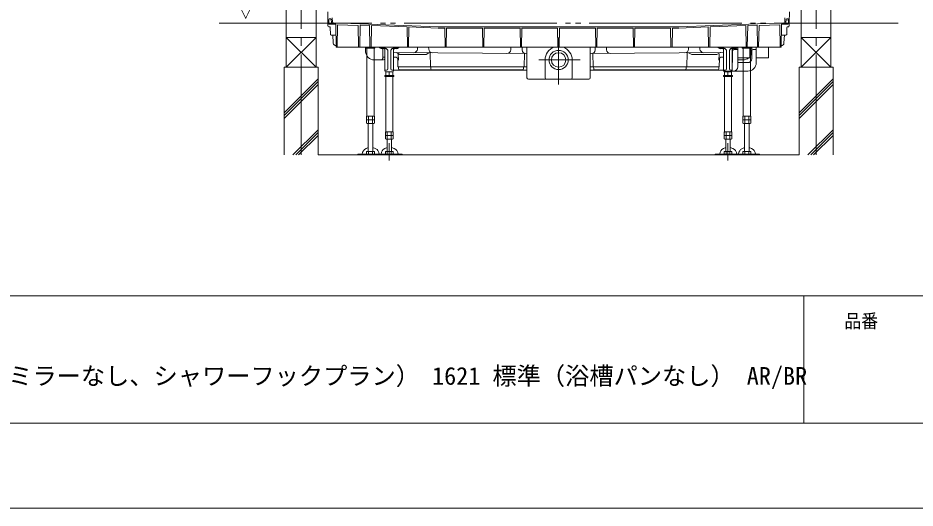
# Model space of a CAD drawing. Units: millimetres on the paper. Extents: x -305 to 305, y -152 to 152.
# Drawn here: x -163.6 to -57.9, y -148.5 to -90.8 of the extents above; entities that cross this region are included whole.
import ezdxf
from ezdxf.enums import TextEntityAlignment as Align

# ---------------------------------------------------------------- set-up
doc = ezdxf.new("R2010")
doc.units = ezdxf.units.MM
doc.linetypes.add('LONG_CHAIN', pattern=[21, 18, -1, 1, -1])
doc.linetypes.add('LONG_DOUBLE_CHAIN', pattern=[21.8, 18, -1, 0.6, -0.6, 0.6, -1])
for name, color, linetype, lineweight in [('0-0_0', 7, 'Continuous', 9), ('0-1_VIEW0001', 7, 'Continuous', 9), ('0-3_1図面枠', 7, 'Continuous', 9), ('0-4_図面枠', 3, 'Continuous', 9), ('0-5_DEFPOINTS', 7, 'Continuous', 9)]:
    doc.layers.add(name, color=color, linetype=linetype, lineweight=lineweight)
doc.styles.add('ＭＳ ゴシック', font='')
doc.styles.get('ＭＳ ゴシック').set_extended_font_data('MS Gothic')

msp = doc.modelspace()

# ---------------------------------------------------------------- linework, layer by layer
at = {"layer": '0-0_0'}
msp.add_line((-71.017, -123.498), (-71.017, -138.498), dxfattribs=at)
at = {"layer": '0-1_VIEW0001'}
for p, q in [((-132.008, -11.053), (-132.008, -96.553)), ((-128.508, -11.053), (-128.508, -96.553)), ((-71.341, -11.053), (-71.341, -96.553)), ((-67.841, -11.053), (-67.841, -96.553)), ((-127.125, -90.02), (-127.102, -91.287)), ((-126.919, -90.853), (-126.813, -90.853)), ((-126.588, -90.751), (-126.566, -91.264)), ((-73.261, -90.751), (-73.283, -91.264)), ((-72.93, -90.853), (-73.036, -90.853)), ((-72.725, -90.02), (-72.747, -91.287)), ((-127.102, -91.287), (-126.995, -91.287)), ((-127.095, -91.689), (-127.102, -91.287)), ((-127.037, -91.404), (-127.058, -91.287)), ((-126.995, -91.287), (-126.986, -90.918)), ((-126.995, -91.787), (-126.925, -91.787)), ((-126.939, -91.487), (-126.552, -91.487)), ((-126.811, -92.689), (-126.825, -91.885)), ((-126.699, -91.28), (-126.713, -90.949)), ((-126.441, -91.36), (-126.468, -91.359)), ((-126.466, -91.503), (-126.191, -91.503)), ((-126.441, -91.324), (-126.441, -91.36)), ((-126.441, -91.324), (-114.101, -91.786)), ((-125.972, -91.552), (-126.018, -94.187)), ((-125.972, -91.552), (-123.532, -91.643)), ((-123.532, -91.643), (-123.488, -94.187)), ((-123.316, -91.601), (-123.361, -94.187)), ((-123.316, -91.601), (-122.199, -91.643)), ((-122.199, -91.643), (-122.155, -94.187)), ((-121.984, -91.651), (-122.028, -94.187)), ((-121.984, -91.651), (-117.763, -91.809)), ((-117.763, -91.809), (-117.721, -94.187)), ((-117.553, -91.817), (-117.595, -94.187)), ((-117.553, -91.817), (-114.104, -91.946)), ((-114.104, -91.946), (-113.327, -91.946)), ((-114.101, -91.786), (-99.925, -91.786)), ((-113.327, -91.946), (-113.288, -94.187)), ((-113.122, -91.946), (-113.161, -94.187)), ((-113.122, -91.946), (-108.894, -91.946)), ((-108.894, -91.946), (-108.855, -94.187)), ((-108.689, -91.946), (-108.728, -94.187)), ((-108.689, -91.946), (-104.46, -91.946)), ((-104.46, -91.946), (-104.421, -94.187)), ((-104.255, -91.946), (-104.295, -94.187)), ((-104.255, -91.946), (-100.044, -91.946)), ((-100.044, -91.946), (-100.005, -94.187)), ((-85.748, -91.786), (-99.925, -91.786)), ((-99.805, -91.946), (-99.845, -94.187)), ((-95.594, -91.946), (-99.805, -91.946)), ((-95.594, -91.946), (-95.555, -94.187)), ((-95.389, -91.946), (-95.428, -94.187)), ((-91.16, -91.946), (-95.389, -91.946)), ((-91.16, -91.946), (-91.121, -94.187)), ((-90.955, -91.946), (-90.995, -94.187)), ((-86.727, -91.946), (-90.955, -91.946)), ((-86.727, -91.946), (-86.688, -94.187)), ((-86.522, -91.946), (-86.561, -94.187)), ((-85.745, -91.946), (-86.522, -91.946)), ((-73.408, -91.324), (-85.748, -91.786)), ((-82.296, -91.817), (-85.745, -91.946)), ((-82.296, -91.817), (-82.255, -94.187)), ((-82.086, -91.809), (-82.128, -94.187)), ((-77.865, -91.651), (-82.086, -91.809)), ((-77.865, -91.651), (-77.821, -94.187)), ((-77.65, -91.643), (-77.695, -94.187)), ((-76.533, -91.601), (-77.65, -91.643)), ((-76.533, -91.601), (-76.488, -94.187)), ((-76.317, -91.643), (-76.361, -94.187)), ((-73.877, -91.552), (-76.317, -91.643)), ((-73.877, -91.552), (-73.831, -94.187)), ((-73.658, -91.503), (-73.705, -94.187)), ((-73.383, -91.503), (-73.658, -91.503)), ((-73.408, -91.324), (-73.408, -91.36)), ((-73.408, -91.36), (-73.381, -91.359)), ((-72.91, -91.487), (-73.297, -91.487)), ((-73.15, -91.28), (-73.136, -90.949)), ((-73.038, -92.689), (-73.024, -91.885)), ((-72.854, -91.787), (-72.924, -91.787)), ((-72.854, -91.287), (-72.863, -90.918)), ((-72.747, -91.287), (-72.854, -91.287)), ((-72.812, -91.404), (-72.791, -91.287)), ((-72.754, -91.689), (-72.747, -91.287)), ((-126.711, -92.787), (-126.169, -92.787)), ((-126.523, -92.787), (-126.475, -93.7)), ((-73.138, -92.787), (-73.68, -92.787)), ((-73.327, -92.787), (-73.374, -93.7)), ((-132.008, -93.053), (-128.508, -96.553)), ((-128.508, -93.053), (-132.008, -96.553)), ((-128.508, -93.053), (-132.007, -93.053)), ((-67.841, -93.053), (-71.341, -96.553)), ((-67.841, -93.053), (-71.341, -93.053)), ((-71.341, -93.053), (-67.841, -96.553)), ((-122.686, -94.187), (-122.658, -94.739)), ((-121.015, -94.253), (-121.015, -94.187)), ((-120.431, -94.253), (-121.015, -94.253)), ((-120.878, -94.311), (-120.883, -94.253)), ((-120.654, -95.525), (-120.624, -94.376)), ((-120.396, -94.436), (-120.539, -94.292)), ((-120.538, -94.311), (-120.533, -94.253)), ((-120.381, -96.97), (-120.381, -94.303)), ((-120.256, -94.353), (-120.381, -94.353)), ((-120.315, -94.353), (-120.315, -94.303)), ((-120.185, -94.383), (-120.077, -94.491)), ((-120.048, -96.753), (-120.048, -94.562)), ((-119.701, -96.753), (-119.701, -94.562)), ((-119.672, -94.491), (-119.564, -94.383)), ((-119.493, -94.353), (-119.368, -94.353)), ((-119.435, -94.353), (-119.435, -94.303)), ((-119.368, -96.97), (-119.368, -94.303)), ((-103.658, -94.957), (-119.368, -94.826)), ((-119.353, -94.436), (-119.21, -94.292)), ((-118.735, -94.253), (-119.318, -94.253)), ((-119.211, -94.311), (-119.216, -94.253)), ((-119.008, -94.829), (-118.636, -95.043)), ((-118.871, -94.311), (-118.866, -94.253)), ((-118.824, -95.034), (-118.806, -95.743)), ((-118.735, -94.253), (-118.735, -94.187)), ((-116.568, -94.415), (-116.563, -94.187)), ((-115.231, -94.435), (-115.237, -94.187)), ((-115.061, -94.861), (-115.018, -96.52)), ((-105.57, -94.507), (-105.563, -94.187)), ((-104.228, -94.527), (-104.237, -94.187)), ((-103.957, -94.954), (-103.998, -96.52)), ((-103.658, -94.187), (-103.658, -97.794)), ((-73.705, -94.187), (-99.925, -94.187)), ((-96.191, -94.187), (-96.191, -97.794)), ((-96.191, -94.957), (-80.481, -94.826)), ((-95.892, -94.954), (-95.851, -96.52)), ((-95.621, -94.527), (-95.612, -94.187)), ((-94.279, -94.507), (-94.286, -94.187)), ((-84.788, -94.861), (-84.831, -96.52)), ((-84.62, -94.86), (-84.38, -94.999)), ((-84.618, -94.435), (-84.612, -94.187)), ((-84.213, -95.043), (-81.303, -95.043)), ((-83.281, -94.415), (-83.286, -94.187)), ((-80.841, -94.829), (-81.136, -94.999)), ((-81.115, -94.253), (-81.115, -94.187)), ((-80.531, -94.253), (-81.115, -94.253)), ((-81.025, -95.034), (-81.043, -95.743)), ((-80.978, -94.311), (-80.983, -94.253)), ((-80.87, -94.828), (-80.886, -94.828)), ((-80.496, -94.436), (-80.639, -94.292)), ((-80.638, -94.311), (-80.633, -94.253)), ((-80.481, -96.97), (-80.481, -94.303)), ((-80.356, -94.353), (-80.481, -94.353)), ((-80.415, -94.353), (-80.415, -94.303)), ((-80.285, -94.383), (-80.177, -94.491)), ((-80.148, -96.753), (-80.148, -94.562)), ((-79.801, -96.753), (-79.801, -94.562)), ((-79.772, -94.491), (-79.664, -94.383)), ((-79.593, -94.353), (-79.468, -94.353)), ((-79.535, -94.353), (-79.535, -94.303)), ((-79.468, -96.97), (-79.468, -94.303)), ((-79.453, -94.436), (-79.31, -94.292)), ((-79.425, -94.62), (-79.425, -96.02)), ((-78.835, -94.253), (-79.418, -94.253)), ((-79.311, -94.311), (-79.316, -94.253)), ((-78.808, -94.453), (-79.258, -94.453)), ((-78.971, -94.311), (-78.966, -94.253)), ((-78.835, -94.253), (-78.835, -94.187)), ((-78.808, -94.187), (-78.808, -96.52)), ((-77.385, -94.187), (-77.385, -95.453)), ((-77.163, -94.187), (-77.192, -94.739)), ((-77.175, -94.62), (-77.175, -95.553)), ((-76.641, -94.453), (-77.008, -94.453)), ((-76.641, -94.187), (-76.641, -95.453)), ((-75.218, -94.187), (-75.218, -95.453)), ((-121.659, -95.687), (-120.57, -95.687)), ((-120.381, -95.353), (-120.649, -95.353)), ((-120.404, -95.525), (-120.399, -95.353)), ((-119.206, -95.353), (-119.368, -95.353)), ((-118.877, -95.525), (-118.851, -96.52)), ((-101.525, -95.701), (-101.525, -97.794)), ((-98.325, -95.701), (-98.325, -97.794)), ((-80.972, -95.525), (-80.998, -96.52)), ((-80.643, -95.353), (-80.481, -95.353)), ((-79.468, -96.02), (-79.425, -96.02)), ((-77.385, -95.453), (-78.808, -95.453)), ((-78.19, -95.687), (-78.808, -95.687)), ((-77.641, -96.02), (-78.808, -96.02)), ((-75.218, -95.453), (-76.641, -95.453)), ((-76.641, -95.453), (-76.641, -96.02)), ((-128.258, -96.553), (-132.258, -96.553)), ((-132.258, -96.553), (-132.258, -106.887)), ((-128.258, -96.553), (-128.258, -106.887)), ((-120.215, -96.92), (-120.381, -96.92)), ((-120.275, -97.54), (-120.275, -97.087)), ((-119.485, -97.087), (-120.265, -97.087)), ((-119.875, -97.54), (-119.875, -97.087)), ((-119.535, -96.92), (-119.368, -96.92)), ((-119.475, -97.54), (-119.475, -97.087)), ((-119.368, -96.92), (-103.658, -96.92)), ((-118.851, -96.52), (-103.658, -96.52)), ((-118.794, -96.756), (-118.8, -96.52)), ((-118.694, -96.853), (-104.155, -96.853)), ((-114.96, -96.756), (-114.967, -96.52)), ((-104.055, -96.756), (-104.049, -96.52)), ((-80.998, -96.52), (-96.191, -96.52)), ((-80.481, -96.92), (-96.191, -96.92)), ((-95.794, -96.756), (-95.8, -96.52)), ((-81.155, -96.853), (-95.694, -96.853)), ((-84.889, -96.756), (-84.882, -96.52)), ((-81.055, -96.756), (-81.049, -96.52)), ((-80.315, -96.92), (-80.481, -96.92)), ((-80.415, -96.97), (-80.415, -96.92)), ((-80.375, -97.54), (-80.375, -97.087)), ((-79.583, -97.02), (-80.365, -97.02)), ((-79.585, -97.087), (-80.365, -97.087)), ((-79.975, -97.54), (-79.975, -97.087)), ((-79.635, -96.92), (-79.468, -96.92)), ((-79.575, -97.54), (-79.575, -97.087)), ((-79.535, -96.97), (-79.535, -96.92)), ((-79.479, -97.02), (-79.308, -97.02)), ((-79.308, -97.02), (-77.641, -97.02)), ((-67.591, -96.553), (-71.591, -96.553)), ((-71.591, -96.553), (-71.591, -106.887)), ((-67.591, -96.553), (-67.591, -106.887)), ((-132.258, -101.923), (-128.258, -97.923)), ((-132.258, -102.256), (-128.258, -98.256)), ((-119.341, -97.54), (-120.408, -97.54)), ((-120.408, -97.54), (-120.408, -97.64)), ((-119.341, -97.64), (-120.408, -97.64)), ((-120.298, -97.64), (-120.298, -104.173)), ((-119.451, -97.64), (-119.451, -104.173)), ((-119.341, -97.54), (-119.341, -97.64)), ((-96.358, -97.961), (-103.491, -97.961)), ((-79.441, -97.54), (-80.508, -97.54)), ((-80.508, -97.54), (-80.508, -97.64)), ((-79.441, -97.64), (-80.508, -97.64)), ((-80.398, -97.64), (-80.398, -104.173)), ((-79.551, -97.64), (-79.551, -104.173)), ((-79.441, -97.54), (-79.441, -97.64)), ((-71.591, -101.923), (-67.591, -97.923)), ((-71.591, -102.256), (-67.591, -98.256)), ((-132.258, -102.59), (-128.258, -98.59)), ((-71.591, -102.59), (-67.591, -98.59)), ((-131.222, -106.887), (-128.258, -103.922)), ((-130.889, -106.887), (-128.258, -104.256)), ((-130.556, -106.887), (-128.258, -104.589)), ((-120.336, -104.173), (-119.413, -104.173)), ((-120.336, -104.173), (-120.336, -104.995)), ((-120.336, -104.607), (-119.413, -104.607)), ((-120.258, -104.273), (-120.248, -104.273)), ((-120.105, -104.173), (-120.105, -105.04)), ((-119.644, -104.173), (-119.644, -105.04)), ((-119.413, -104.173), (-119.413, -104.995)), ((-80.436, -104.173), (-80.436, -104.995)), ((-80.436, -104.173), (-79.513, -104.173)), ((-80.436, -104.607), (-79.513, -104.607)), ((-80.358, -104.273), (-80.348, -104.273)), ((-80.205, -104.173), (-80.205, -105.04)), ((-79.744, -104.173), (-79.744, -105.04)), ((-79.513, -104.173), (-79.513, -104.995)), ((-70.556, -106.887), (-67.591, -103.922)), ((-70.222, -106.887), (-67.591, -104.256)), ((-69.889, -106.887), (-67.591, -104.589)), ((-120.258, -105.04), (-120.336, -104.995)), ((-120.258, -105.04), (-119.491, -105.04)), ((-120.141, -105.04), (-120.141, -106.477)), ((-119.608, -106.477), (-119.608, -105.04)), ((-119.413, -104.995), (-119.491, -105.04)), ((-80.358, -105.04), (-80.436, -104.995)), ((-80.358, -105.04), (-79.591, -105.04)), ((-80.241, -105.04), (-80.241, -106.477)), ((-79.708, -106.477), (-79.708, -105.04)), ((-79.513, -104.995), (-79.591, -105.04)), ((-119.413, -106.477), (-120.336, -106.477)), ((-120.336, -106.81), (-120.336, -106.477)), ((-120.105, -106.81), (-120.105, -106.477)), ((-119.644, -106.81), (-119.644, -106.477)), ((-119.413, -106.81), (-119.413, -106.477)), ((-79.513, -106.477), (-80.436, -106.477)), ((-80.436, -106.81), (-80.436, -106.477)), ((-80.205, -106.81), (-80.205, -106.477)), ((-79.744, -106.81), (-79.744, -106.477)), ((-79.513, -106.81), (-79.513, -106.477)), ((-71.591, -106.887), (-128.258, -106.887))]:
    msp.add_line(p, q, dxfattribs=at)
at = {"layer": '0-1_VIEW0001', "linetype": 'LONG_CHAIN'}
for p, q in [((-130.258, -11.053), (-130.258, -106.887)), ((-69.591, -11.053), (-69.591, -106.887)), ((-99.925, -93.066), (-99.925, -98.598)), ((-97.404, -95.701), (-102.251, -95.701)), ((-119.875, -105.515), (-119.875, -107.553)), ((-79.975, -105.515), (-79.975, -107.553))]:
    msp.add_line(p, q, dxfattribs=at)
at = {"layer": '0-1_VIEW0001', "linetype": 'LONG_DOUBLE_CHAIN'}
msp.add_line((-139.925, -91.353), (-59.925, -91.353), dxfattribs=at)
at = {"layer": '0-1_VIEW0001', "color": 2, "linetype": 'LONG_DOUBLE_CHAIN'}
for p, q in [((-122.625, -94.187), (-122.625, -94.307)), ((-121.558, -94.307), (-122.625, -94.307)), ((-122.515, -94.307), (-122.515, -102.34)), ((-122.475, -94.207), (-122.465, -94.207)), ((-121.708, -94.207), (-121.698, -94.207)), ((-121.668, -94.307), (-121.668, -102.34)), ((-121.558, -94.187), (-121.558, -94.307)), ((-78.291, -94.187), (-78.291, -94.307)), ((-77.225, -94.307), (-78.291, -94.307)), ((-78.181, -94.307), (-78.181, -102.34)), ((-78.141, -94.207), (-78.131, -94.207)), ((-77.375, -94.207), (-77.365, -94.207)), ((-77.335, -94.307), (-77.335, -102.34)), ((-77.225, -94.187), (-77.225, -94.307)), ((-122.553, -102.34), (-122.553, -103.161)), ((-122.553, -102.34), (-121.629, -102.34)), ((-122.475, -102.44), (-122.465, -102.44)), ((-122.322, -102.34), (-122.322, -103.207)), ((-121.86, -102.34), (-121.86, -103.207)), ((-121.629, -102.34), (-121.629, -103.161)), ((-78.22, -102.34), (-78.22, -103.161)), ((-78.22, -102.34), (-77.296, -102.34)), ((-78.141, -102.44), (-78.131, -102.44)), ((-77.989, -102.34), (-77.989, -103.207)), ((-77.527, -102.34), (-77.527, -103.207)), ((-77.296, -102.34), (-77.296, -103.161)), ((-122.553, -102.773), (-121.629, -102.773)), ((-122.475, -103.207), (-122.553, -103.161)), ((-122.491, -102.773), (-121.691, -102.773)), ((-122.475, -103.207), (-121.708, -103.207)), ((-122.358, -103.207), (-122.358, -106.477)), ((-121.825, -106.477), (-121.825, -103.207)), ((-121.629, -103.161), (-121.708, -103.207)), ((-78.22, -102.773), (-77.296, -102.773)), ((-78.141, -103.207), (-78.22, -103.161)), ((-78.158, -102.773), (-77.358, -102.773)), ((-78.141, -103.207), (-77.375, -103.207)), ((-78.025, -103.207), (-78.025, -106.477)), ((-77.491, -106.477), (-77.491, -103.207)), ((-77.296, -103.161), (-77.375, -103.207)), ((-122.553, -106.81), (-122.553, -106.477)), ((-121.629, -106.477), (-122.553, -106.477)), ((-122.322, -106.81), (-122.322, -106.477)), ((-121.86, -106.81), (-121.86, -106.477)), ((-121.629, -106.81), (-121.629, -106.477)), ((-78.22, -106.81), (-78.22, -106.477)), ((-77.296, -106.477), (-78.22, -106.477)), ((-77.989, -106.81), (-77.989, -106.477)), ((-77.527, -106.81), (-77.527, -106.477)), ((-77.296, -106.81), (-77.296, -106.477)), ((-123.591, -106.81), (-123.591, -106.887)), ((-121.429, -106.81), (-123.591, -106.81)), ((-121.429, -106.887), (-123.591, -106.887)), ((-76.258, -106.81), (-78.413, -106.81)), ((-76.258, -106.887), (-78.413, -106.887)), ((-77.375, -106.81), (-78.141, -106.81)), ((-76.258, -106.81), (-76.258, -106.887))]:
    msp.add_line(p, q, dxfattribs=at)
at = {"layer": '0-1_VIEW0001'}
for points in [[(-126.191, -91.503), (-126.144, -94.187), (-99.925, -94.187)], [(-115.229, -94.86), (-115.547, -95.043), (-118.636, -95.043)], [(-120.141, -106.034), (-120.385, -106.125), (-120.594, -106.269), (-120.702, -106.389), (-120.799, -106.563), (-120.843, -106.797), (-120.843, -106.81)], [(-118.843, -106.81), (-118.843, -106.797), (-118.877, -106.589), (-118.988, -106.382), (-119.104, -106.258), (-119.302, -106.124), (-119.608, -106.019)], [(-80.241, -106.034), (-80.485, -106.125), (-80.694, -106.269), (-80.802, -106.389), (-80.899, -106.563), (-80.943, -106.797), (-80.943, -106.81)], [(-78.943, -106.81), (-78.943, -106.797), (-78.977, -106.589), (-79.088, -106.382), (-79.204, -106.258), (-79.402, -106.124), (-79.708, -106.019)], [(-118.375, -106.81), (-121.375, -106.81), (-121.375, -106.887)], [(-118.375, -106.81), (-118.375, -106.887), (-121.375, -106.887)], [(-78.475, -106.81), (-81.475, -106.81), (-81.475, -106.887)], [(-78.475, -106.81), (-78.475, -106.887), (-81.475, -106.887)]]:
    msp.add_lwpolyline(points, dxfattribs=at)
at = {"layer": '0-1_VIEW0001', "color": 2, "linetype": 'LONG_DOUBLE_CHAIN'}
for points in [[(-122.358, -106.034), (-122.601, -106.125), (-122.811, -106.269), (-122.919, -106.389), (-123.016, -106.563), (-123.059, -106.797), (-123.059, -106.81)], [(-121.059, -106.81), (-121.059, -106.797), (-121.094, -106.589), (-121.204, -106.382), (-121.32, -106.258), (-121.519, -106.124), (-121.825, -106.019)], [(-78.025, -106.034), (-78.268, -106.125), (-78.478, -106.269), (-78.586, -106.389), (-78.682, -106.563), (-78.726, -106.797), (-78.726, -106.81)], [(-76.726, -106.81), (-76.726, -106.797), (-76.76, -106.589), (-76.871, -106.382), (-76.987, -106.258), (-77.185, -106.124), (-77.491, -106.019)]]:
    msp.add_lwpolyline(points, dxfattribs=at)
at = {"layer": '0-1_VIEW0001'}
for radius in [1.133, 0.85]:
    msp.add_circle((-99.925, -95.701), radius, dxfattribs=at)
for centre, radius, start, end in [((-126.919, -90.92), 0.0667, 90, 178.5), ((-126.813, -90.953), 0.1, 2.49999, 90), ((-73.036, -90.953), 0.1, 90, 177.50001), ((-72.93, -90.92), 0.0667, 1.5, 90), ((-126.995, -91.687), 0.1, 181, 270), ((-126.939, -91.387), 0.1, 190, 270), ((-126.925, -91.887), 0.1, 1, 90), ((-126.466, -91.27), 0.233, 182.5, 270), ((-126.466, -91.259), 0.1, 182.5, 268.85424), ((-73.383, -91.27), 0.233, 270, 357.5), ((-73.383, -91.259), 0.1, 271.14576, 357.5), ((-72.924, -91.887), 0.1, 90, 179), ((-72.91, -91.387), 0.1, 270, 350), ((-72.854, -91.687), 0.1, 270, 359), ((-126.711, -92.687), 0.1, 181, 270), ((-73.138, -92.687), 0.1, 270, 359), ((-126.142, -93.687), 0.333, 183, 270), ((-73.708, -93.687), 0.333, 270, 357), ((-121.659, -94.687), 1, 183, 270), ((-120.815, -94.306), 0.0633, 184.99973, 254.6375), ((-120.708, -93.917), 0.467, 254.6375, 285.36259), ((-120.601, -94.306), 0.0633, 285.36304, 355.00016), ((-120.431, -94.303), 0.117, 0, 90), ((-120.431, -94.303), 0.05, 0, 90), ((-120.431, -94.471), 0.05, 0, 45), ((-120.256, -94.453), 0.1, 45, 90), ((-120.148, -94.562), 0.1, 0, 45), ((-119.601, -94.562), 0.1, 135, 180), ((-119.493, -94.453), 0.1, 90, 135), ((-119.318, -94.303), 0.117, 90, 180), ((-119.318, -94.303), 0.05, 90, 180), ((-119.318, -94.471), 0.05, 135, 180), ((-119.148, -94.306), 0.0633, 184.99973, 254.6375), ((-119.041, -93.917), 0.467, 254.6375, 285.36259), ((-118.934, -94.306), 0.0633, 285.36304, 355.00016), ((-117.008, -94.405), 0.44, 269.52255, 358.74035), ((-114.791, -94.424), 0.44, 181.50933, 269.52255), ((-106.01, -94.497), 0.44, 269.52255, 358.74035), ((-103.788, -94.515), 0.44, 181.50934, 269.52255), ((-99.925, -95.701), 1.6, 108.84616, 180), ((-99.925, -95.701), 1.6, 0, 71.15384), ((-96.061, -94.515), 0.44, 270.47745, 358.49066), ((-93.839, -94.497), 0.44, 181.25965, 270.47745), ((-85.058, -94.424), 0.44, 270.47745, 358.49067), ((-84.213, -94.71), 0.333, 240, 270), ((-82.841, -94.405), 0.44, 181.25965, 270.47745), ((-81.303, -94.71), 0.333, 270, 300), ((-80.915, -94.306), 0.0633, 184.99973, 254.6375), ((-80.808, -93.917), 0.467, 254.6375, 285.36259), ((-80.701, -94.306), 0.0633, 285.36304, 355.00016), ((-80.531, -94.303), 0.117, 0, 90), ((-80.531, -94.303), 0.05, 0, 90), ((-80.531, -94.471), 0.05, 0, 45), ((-80.356, -94.453), 0.1, 45, 90), ((-80.248, -94.562), 0.1, 0, 45), ((-79.701, -94.562), 0.1, 135, 180), ((-79.593, -94.453), 0.1, 90, 135), ((-79.418, -94.303), 0.117, 90, 180), ((-79.418, -94.303), 0.05, 90, 180), ((-79.418, -94.471), 0.05, 135, 180), ((-79.258, -94.62), 0.167, 90, 180), ((-79.248, -94.306), 0.0633, 184.99973, 254.6375), ((-79.141, -93.917), 0.467, 254.6375, 285.36259), ((-79.034, -94.306), 0.0633, 285.36304, 355.00016), ((-78.19, -94.687), 1, 323.67125, 356.99998), ((-77.008, -94.62), 0.167, 90, 180), ((-120.82, -95.52), 0.167, 270, 358.5), ((-120.57, -95.52), 0.167, 270, 358.5), ((-119.206, -95.753), 0.4, 1.5, 90), ((-80.643, -95.753), 0.4, 90, 178.5), ((-78.19, -94.687), 1, 270, 309.94466), ((-77.641, -95.553), 0.467, 270, 0), ((-77.641, -96.02), 1, 270, 0), ((-120.265, -96.97), 0.117, 180, 270), ((-120.215, -96.753), 0.167, 270, 0), ((-119.535, -96.753), 0.167, 180, 270), ((-119.485, -96.97), 0.117, 270, 0), ((-118.694, -96.753), 0.1, 181.5, 270), ((-114.86, -96.753), 0.1, 181.5, 270), ((-104.155, -96.753), 0.1, 270, 358.5), ((-95.694, -96.753), 0.1, 181.5, 270), ((-84.989, -96.753), 0.1, 270, 358.5), ((-81.155, -96.753), 0.1, 270, 358.5), ((-80.365, -96.97), 0.117, 180, 270), ((-80.365, -96.97), 0.05, 180, 270), ((-80.315, -96.753), 0.167, 270, 0), ((-79.635, -96.753), 0.167, 180, 270), ((-79.585, -96.97), 0.117, 270, 0), ((-79.585, -96.97), 0.05, 270, 0), ((-79.308, -96.52), 0.5, 270, 0), ((-103.491, -97.794), 0.167, 180, 270), ((-101.358, -97.794), 0.167, 180, 270), ((-98.491, -97.794), 0.167, 270, 0), ((-96.358, -97.794), 0.167, 270, 0)]:
    msp.add_arc(centre, radius, start, end, dxfattribs=at)
at = {"layer": '0-4_図面枠'}
msp.add_line((-291.017, -123.498), (108.983, -123.498), dxfattribs=at)
msp.add_lwpolyline([(-291.017, -138.498), (108.983, -138.498), (108.983, 138.502), (-291.017, 138.502)], close=True, dxfattribs=at)
at = {"layer": '0-5_DEFPOINTS'}
msp.add_line((118.983, -148.498), (-301.017, -148.498), dxfattribs=at)

# ---------------------------------------------------------------- texts
at = {"layer": '0-1_VIEW0001', "style": 'ＭＳ ゴシック', "width": 0.85}
msp.add_text('▽', height=1.921, dxfattribs=at).set_placement((-137.905, -91.298), align=Align.BOTTOM_LEFT)
at = {"layer": '0-3_1図面枠', "style": 'ＭＳ ゴシック', "width": 0.9}
msp.add_text('品番', height=1.628, dxfattribs=at).set_placement((-66.276, -127.759), align=Align.BOTTOM_LEFT)
at = {"layer": '0-3_1図面枠', "style": 'ＭＳ ゴシック'}
msp.add_text('ノウム 立面図（ミラーなし、シャワーフックプラン） 1621 標準（浴槽パンなし） AR/BR', height=2.092, dxfattribs=at).set_placement((-186.165, -134.602), align=Align.BOTTOM_LEFT)

doc.saveas('drawing.dxf')
